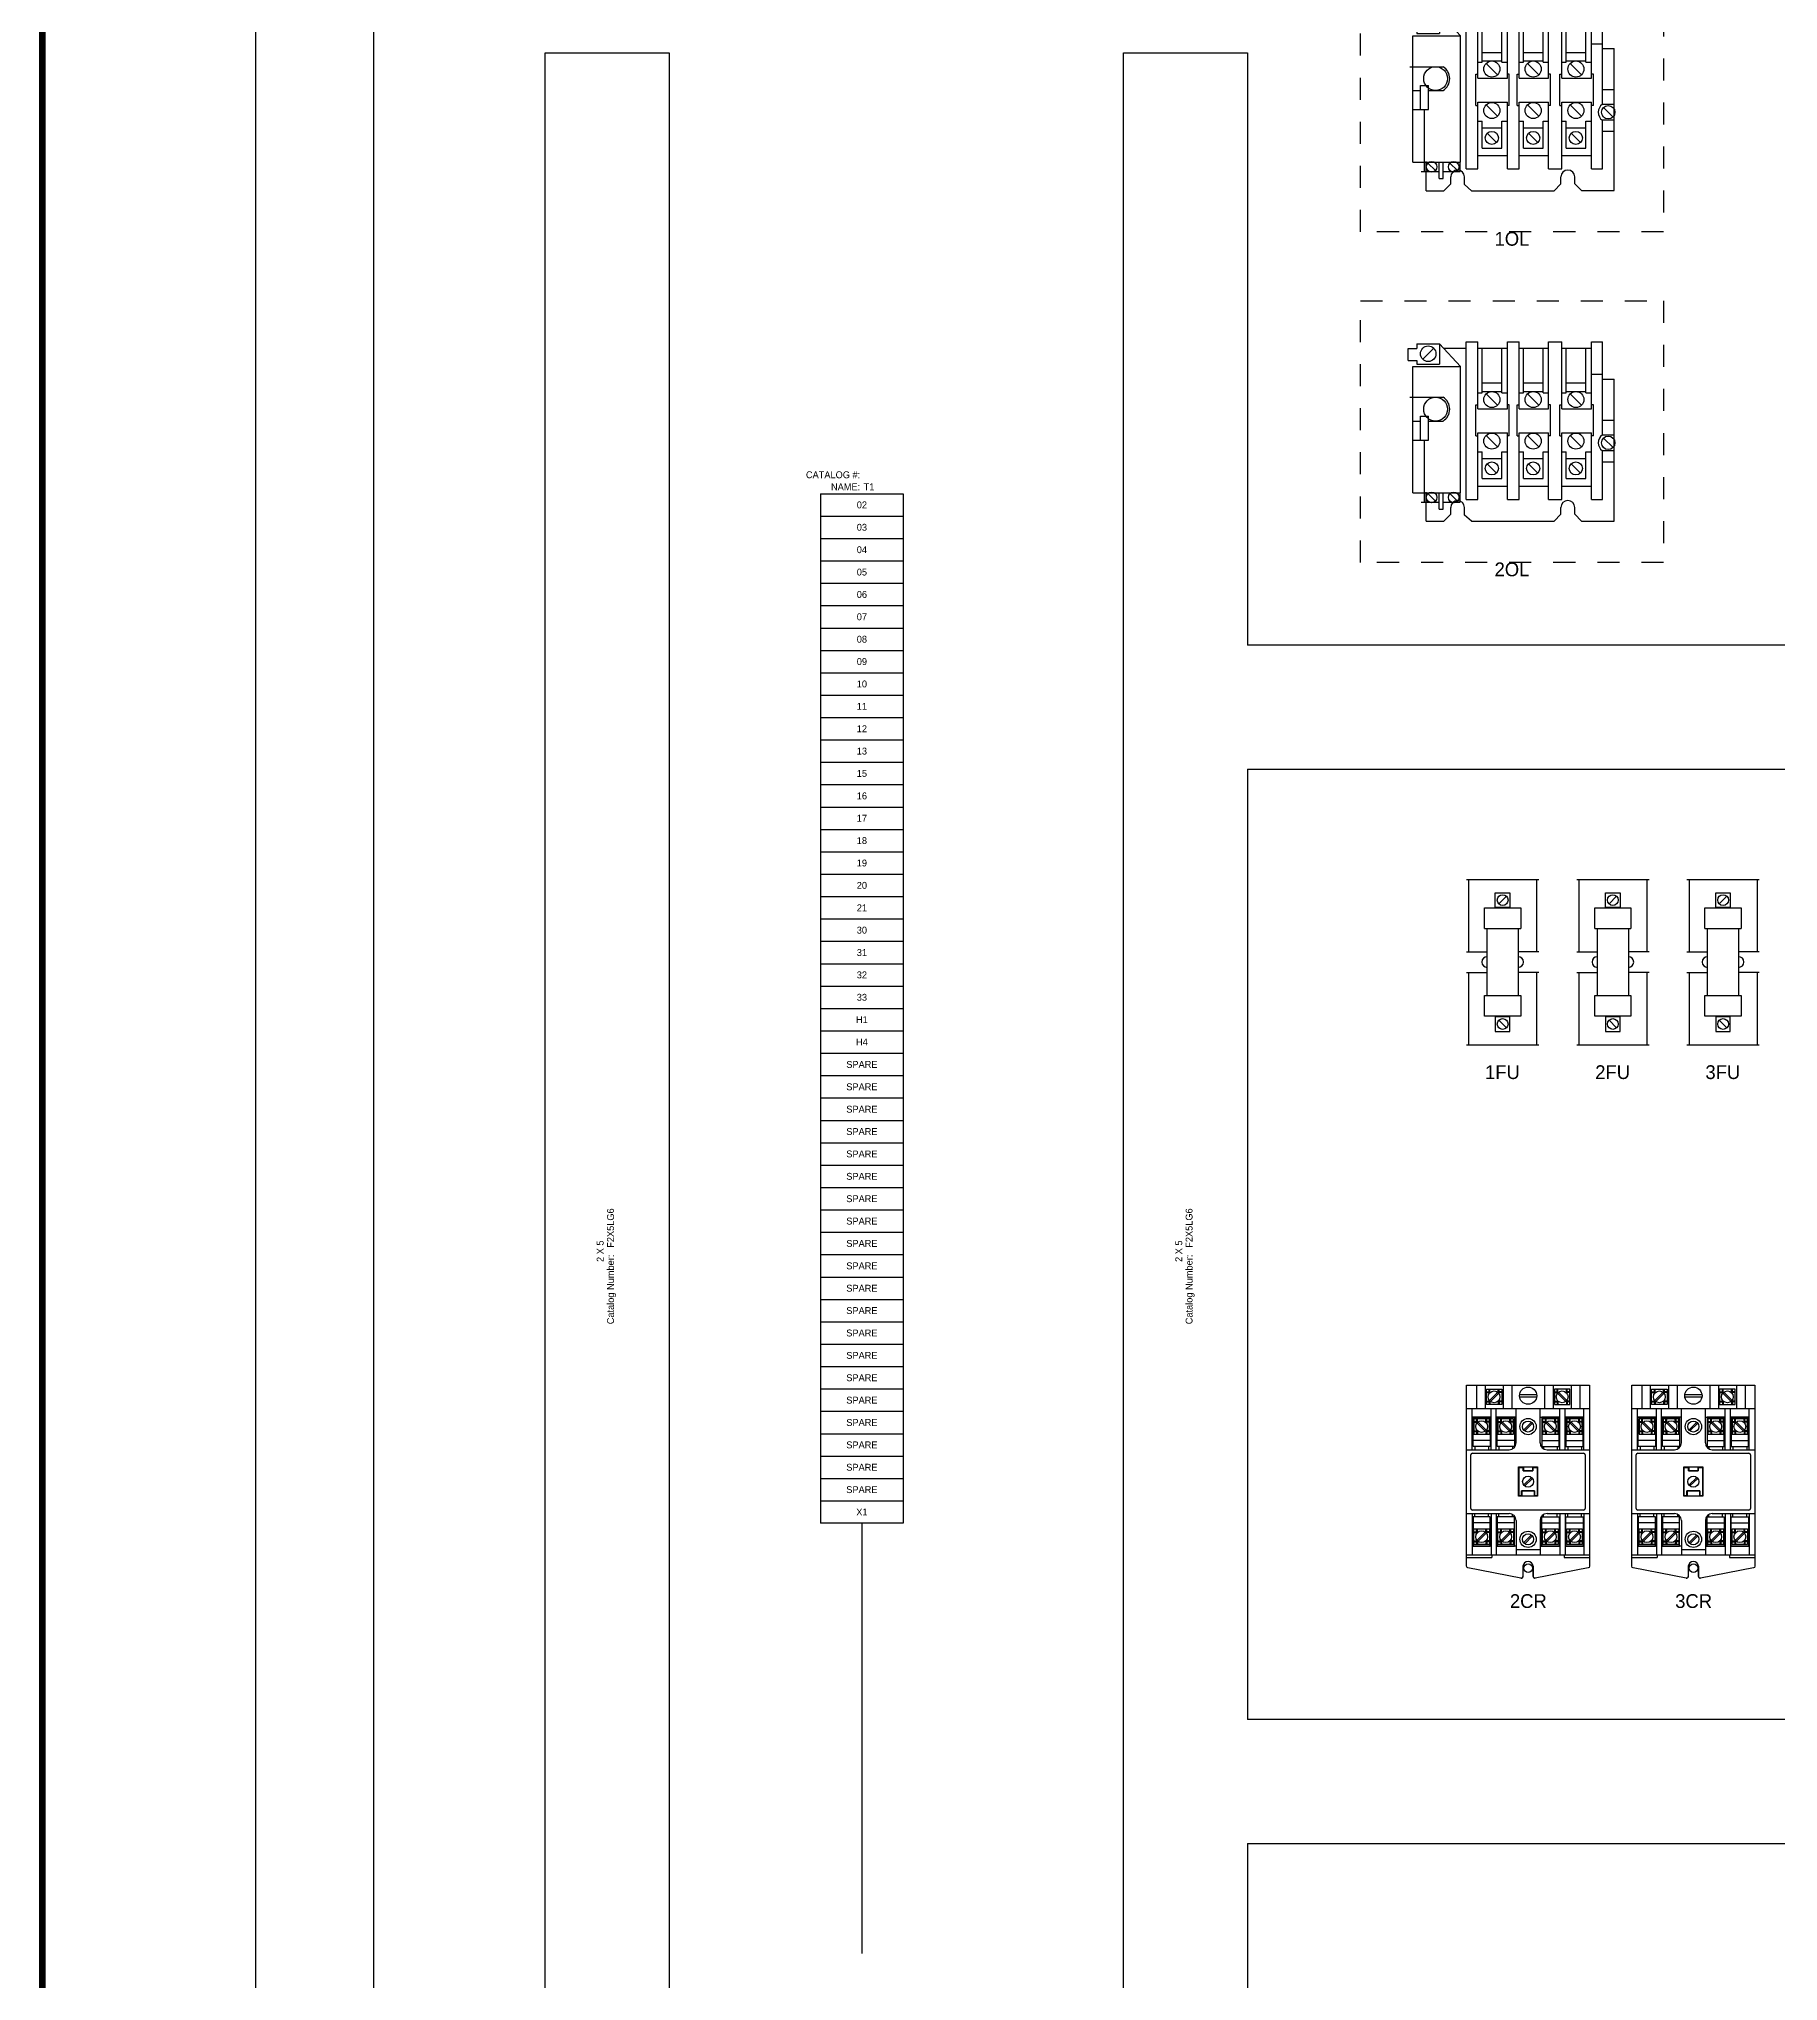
# Model space of a CAD drawing. Header units: inches. Extents: x 0 to 33.5, y 0 to 22.4.
# Drawn here: x 0.02 to 7.91, y 9.12 to 17.94 of the extents above; entities that cross this region are included whole.
import ezdxf
from ezdxf.enums import TextEntityAlignment as Align

# ---------------------------------------------------------------- set-up
doc = ezdxf.new("R2010")
doc.units = ezdxf.units.IN
doc.header["$MEASUREMENT"] = 0
doc.linetypes.add('HIDDEN', pattern=[0.375, 0.25, -0.125])
for name, color, linetype in [('ATTRIBUTES', 1, 'Continuous'), ('CLEARANCE', 7, 'Continuous'), ('GRAPHIC', 7, 'Continuous'), ('TITLE', 7, 'Continuous')]:
    doc.layers.add(name, color=color, linetype=linetype)
doc.styles.add('ITALIC', font='ITALIC')
doc.styles.add('SIMPLEX', font='SIMPLEX')

# ---------------------------------------------------------------- blocks, each defined once
blk = doc.blocks.new('NO_NUM_acade_title')
at = {"layer": 'TITLE', "const_width": 0.0312}
blk.add_lwpolyline([(30.5938, 0.2813), (30.5938, 22.1771), (30.3438, 22.4271), (0.2813, 22.4271), (0.0313, 22.1771), (0.0313, 0.2813), (0.2813, 0.0313), (30.3438, 0.0313)], close=True, dxfattribs=at)
at = {"layer": 'TITLE', "color": 1, "style": 'ITALIC'}
for tag, height, p in [('TITLE#1', 0.125, (32.1562, 3.4062)), ('TITLE#2', 0.125, (32.1562, 3.2039)), ('TITLE#3', 0.125, (32.1562, 3.0015)), ('TITLE#4', 0.125, (32.1562, 2.7991)), ('DWG#', 0.2, (32.1562, 0.8263))]:
    blk.add_attdef(tag, text='', height=height, dxfattribs=at).set_placement(p, align=Align.CENTER)
at = {"layer": 'TITLE', "color": 1, "style": 'SIMPLEX'}
blk.add_attdef('CAD#', (30.8255, 1.958), '', height=0.0938, rotation=90, dxfattribs=at)
at = {"layer": 'TITLE', "color": 1}
for tag, p, height, style in [('ENGINEER', (31.2369, 1.958), 0.0938, 'ITALIC'), ('CHKDBY', (32.4242, 1.9582), 0.0938, 'ITALIC'), ('JOB#', (31.4636, 1.6437), 0.0938, 'SIMPLEX'), ('DRAWNBY', (32.4941, 1.6437), 0.0938, 'ITALIC'), ('SCALE', (31.3531, 1.3438), 0.0938, 'SIMPLEX'), ('DATE', (32.4083, 1.3438), 0.0938, 'SIMPLEX'), ('SHTS', (32.5317, 0.2504), 0.2, 'ITALIC')]:
    blk.add_attdef(tag, p, '', height=height, dxfattribs=dict(at, style=style))
at = {"layer": 'TITLE', "color": 1, "style": 'ITALIC'}
blk.add_attdef('SH#', text='', height=0.2, dxfattribs=at).set_placement((31.8807, 0.2504), align=Align.RIGHT)
at = {"layer": 'TITLE', "color": 7, "flags": 9}
blk.add_attdef('WD_TB', (31.2188, 0.0313), '', height=0.125, dxfattribs=at)
blk = doc.blocks.new('panel')
at = {"color": 5}
for p, q in [((10, 16), (10, 80.292)), ((12.14, 21.75), (12.14, 77.396))]:
    blk.add_line(p, q, dxfattribs=at)
at = {"color": 1}
for p in [(37.734, 13.086), (95.931, 12.595)]:
    blk.add_attdef('DESCRIPTION', text='', height=1, dxfattribs=at).set_placement(p, align=Align.CENTER)
blk = doc.blocks.new('_PBDUCT')
at = {"layer": 'ATTRIBUTES'}
blk.add_attdef('SIZE', text='', height=0.125, dxfattribs=at).set_placement((0, 0.0625), align=Align.CENTER)
blk.add_attdef('CATNO', (0.0625, -0.125), '', height=0.125, dxfattribs=at)
at = {"layer": 'ATTRIBUTES', "flags": 1}
blk.add_attdef('LENGTH', text='', height=0.125, dxfattribs=at).set_placement((0, -0.3125), align=Align.CENTER)
at = {"layer": 'GRAPHIC'}
blk.add_text('Catalog Number:', height=0.125, dxfattribs=at).set_placement((-0.0625, -0.125), align=Align.RIGHT)
blk = doc.blocks.new('SQDRELAY')
at = {"color": 2, "linetype": 'ByBlock'}
for p, q in [((0.153, 3.317), (0.153, 2.895)), ((0.309, 3.317), (0.309, 2.895)), ((0.333, 3.197), (0.382, 3.197)), ((0.333, 3.183), (0.396, 3.183)), ((0.382, 3.197), (0.382, 3.247)), ((0.54, 3.19), (0.388, 3.04)), ((0.396, 3.183), (0.396, 3.247)), ((0.55, 3.183), (0.55, 3.247)), ((0.614, 3.183), (0.55, 3.183)), ((0.565, 3.197), (0.565, 3.247)), ((0.614, 3.197), (0.565, 3.197)), ((0.637, 3.317), (0.637, 2.895)), ((0.794, 3.317), (0.794, 2.895)), ((1.387, 3.317), (1.387, 2.895)), ((1.544, 3.317), (1.544, 2.895)), ((1.567, 3.197), (1.616, 3.197)), ((1.567, 3.183), (1.63, 3.183)), ((1.616, 3.197), (1.616, 3.247)), ((1.63, 3.183), (1.63, 3.247)), ((1.641, 3.19), (1.793, 3.04)), ((1.785, 3.183), (1.785, 3.247)), ((1.848, 3.183), (1.785, 3.183)), ((1.799, 3.197), (1.799, 3.247)), ((1.848, 3.197), (1.799, 3.197)), ((1.872, 3.317), (1.872, 2.895)), ((2.028, 3.317), (2.028, 2.895)), ((-0.024, 2.895), (2.205, 2.895)), ((0.075, 2.145), (0.075, 2.895)), ((0.333, 3.029), (0.396, 3.029)), ((0.333, 3.015), (0.382, 3.015)), ((0.382, 3.015), (0.382, 2.965)), ((0.396, 3.029), (0.396, 2.965)), ((0.558, 3.172), (0.406, 3.022)), ((0.419, 2.145), (0.419, 2.895)), ((0.513, 2.145), (0.513, 2.895)), ((0.614, 3.029), (0.55, 3.029)), ((0.55, 3.029), (0.55, 2.965)), ((0.614, 3.015), (0.565, 3.015)), ((0.565, 3.015), (0.565, 2.965)), ((0.872, 2.801), (0.872, 2.895)), ((0.936, 3.151), (1.245, 3.151)), ((0.936, 3.108), (1.246, 3.108)), ((1.309, 2.801), (1.309, 2.895)), ((1.567, 3.029), (1.63, 3.029)), ((1.567, 3.015), (1.616, 3.015)), ((1.616, 3.015), (1.616, 2.965)), ((1.623, 3.172), (1.775, 3.022)), ((1.63, 3.029), (1.63, 2.965)), ((1.668, 2.145), (1.668, 2.895)), ((1.762, 2.145), (1.762, 2.895)), ((1.848, 3.029), (1.785, 3.029)), ((1.785, 3.029), (1.785, 2.965)), ((1.848, 3.015), (1.799, 3.015)), ((1.799, 3.015), (1.799, 2.965)), ((2.105, 2.145), (2.105, 2.895)), ((0.419, 2.739), (0.075, 2.739)), ((0.091, 2.739), (0.404, 2.739)), ((0.091, 2.208), (0.091, 2.739)), ((0.107, 2.658), (0.156, 2.658)), ((0.107, 2.644), (0.17, 2.644)), ((0.107, 2.49), (0.17, 2.49)), ((0.107, 2.476), (0.156, 2.476)), ((0.156, 2.658), (0.156, 2.708)), ((0.156, 2.476), (0.156, 2.426)), ((0.162, 2.633), (0.314, 2.483)), ((0.17, 2.644), (0.17, 2.708)), ((0.17, 2.49), (0.17, 2.426)), ((0.18, 2.651), (0.332, 2.501)), ((0.325, 2.644), (0.325, 2.708)), ((0.388, 2.644), (0.325, 2.644)), ((0.388, 2.49), (0.325, 2.49)), ((0.325, 2.49), (0.325, 2.426)), ((0.339, 2.658), (0.339, 2.708)), ((0.388, 2.658), (0.339, 2.658)), ((0.388, 2.476), (0.339, 2.476)), ((0.339, 2.476), (0.339, 2.426)), ((0.404, 2.739), (0.404, 2.208)), ((0.872, 2.739), (0.513, 2.739)), ((0.529, 2.208), (0.529, 2.739)), ((0.529, 2.739), (0.841, 2.739)), ((0.544, 2.658), (0.593, 2.658)), ((0.544, 2.644), (0.608, 2.644)), ((0.544, 2.49), (0.608, 2.49)), ((0.544, 2.476), (0.593, 2.476)), ((0.593, 2.658), (0.593, 2.708)), ((0.593, 2.476), (0.593, 2.426)), ((0.6, 2.633), (0.752, 2.483)), ((0.608, 2.644), (0.608, 2.708)), ((0.608, 2.49), (0.608, 2.426)), ((0.618, 2.651), (0.77, 2.501)), ((0.762, 2.644), (0.762, 2.708)), ((0.825, 2.644), (0.762, 2.644)), ((0.825, 2.49), (0.762, 2.49)), ((0.762, 2.49), (0.762, 2.426)), ((0.776, 2.658), (0.776, 2.708)), ((0.825, 2.658), (0.776, 2.658)), ((0.825, 2.476), (0.776, 2.476)), ((0.776, 2.476), (0.776, 2.426)), ((0.841, 2.739), (0.841, 2.208)), ((0.872, 2.27), (0.872, 2.801)), ((1.011, 2.507), (1.152, 2.646)), ((1.029, 2.488), (1.17, 2.627)), ((1.309, 2.27), (1.309, 2.801)), ((1.309, 2.739), (1.668, 2.739)), ((1.34, 2.739), (1.34, 2.208)), ((1.652, 2.739), (1.34, 2.739)), ((1.355, 2.658), (1.405, 2.658)), ((1.355, 2.644), (1.419, 2.644)), ((1.355, 2.49), (1.419, 2.49)), ((1.355, 2.476), (1.405, 2.476)), ((1.405, 2.658), (1.405, 2.708)), ((1.405, 2.476), (1.405, 2.426)), ((1.411, 2.633), (1.563, 2.483)), ((1.419, 2.644), (1.419, 2.708)), ((1.419, 2.49), (1.419, 2.426)), ((1.429, 2.651), (1.581, 2.501)), ((1.573, 2.644), (1.573, 2.708)), ((1.637, 2.644), (1.573, 2.644)), ((1.637, 2.49), (1.573, 2.49)), ((1.573, 2.49), (1.573, 2.426)), ((1.587, 2.658), (1.587, 2.708)), ((1.637, 2.658), (1.587, 2.658)), ((1.637, 2.476), (1.587, 2.476)), ((1.587, 2.476), (1.587, 2.426)), ((1.652, 2.208), (1.652, 2.739)), ((1.762, 2.739), (2.105, 2.739)), ((2.09, 2.739), (1.777, 2.739)), ((1.777, 2.739), (1.777, 2.208)), ((1.793, 2.658), (1.842, 2.658)), ((1.793, 2.644), (1.856, 2.644)), ((1.793, 2.49), (1.856, 2.49)), ((1.793, 2.476), (1.842, 2.476)), ((1.842, 2.658), (1.842, 2.708)), ((1.842, 2.476), (1.842, 2.426)), ((1.849, 2.633), (2, 2.483)), ((1.856, 2.644), (1.856, 2.708)), ((1.856, 2.49), (1.856, 2.426)), ((1.867, 2.651), (2.019, 2.501)), ((2.011, 2.644), (2.011, 2.708)), ((2.074, 2.644), (2.011, 2.644)), ((2.074, 2.49), (2.011, 2.49)), ((2.011, 2.49), (2.011, 2.426)), ((2.025, 2.658), (2.025, 2.708)), ((2.074, 2.658), (2.025, 2.658)), ((2.074, 2.476), (2.025, 2.476)), ((2.025, 2.476), (2.025, 2.426)), ((2.09, 2.208), (2.09, 2.739)), ((-0.025, 2.145), (0.747, 2.145)), ((0.404, 2.317), (0.091, 2.317)), ((0.404, 2.208), (0.091, 2.208)), ((0.122, 2.208), (0.122, 2.145)), ((0.372, 2.208), (0.372, 2.145)), ((0.841, 2.317), (0.529, 2.317)), ((0.841, 2.208), (0.529, 2.208)), ((0.56, 2.208), (0.56, 2.145)), ((0.81, 2.208), (0.81, 2.162)), ((1.34, 2.317), (1.652, 2.317)), ((1.34, 2.208), (1.652, 2.208)), ((1.371, 2.208), (1.371, 2.162)), ((1.434, 2.145), (2.205, 2.145)), ((1.621, 2.208), (1.621, 2.145)), ((1.777, 2.317), (2.09, 2.317)), ((1.777, 2.208), (2.09, 2.208)), ((1.809, 2.208), (1.809, 2.145)), ((2.059, 2.208), (2.059, 2.145)), ((0.051, 1.081), (0.051, 2.053)), ((0.081, 2.083), (2.099, 2.083)), ((0.919, 1.833), (1.262, 1.833)), ((0.919, 1.301), (0.919, 1.833)), ((0.926, 1.309), (0.926, 1.825)), ((0.926, 1.825), (1.004, 1.825)), ((1.004, 1.762), (1.004, 1.825)), ((1.012, 1.77), (1.012, 1.833)), ((1.012, 1.77), (1.169, 1.77)), ((1.169, 1.833), (1.169, 1.77)), ((1.176, 1.825), (1.254, 1.825)), ((1.176, 1.825), (1.176, 1.762)), ((1.254, 1.825), (1.254, 1.309)), ((1.262, 1.833), (1.262, 1.301)), ((2.129, 2.053), (2.129, 1.081)), ((1.004, 1.762), (1.176, 1.762)), ((1.011, 1.507), (1.152, 1.645)), ((1.029, 1.489), (1.17, 1.627)), ((1.262, 1.301), (0.919, 1.301)), ((0.973, 1.309), (0.926, 1.309)), ((1.208, 1.403), (0.973, 1.403)), ((0.973, 1.309), (0.973, 1.403)), ((1.2, 1.395), (0.981, 1.395)), ((0.981, 1.301), (0.981, 1.395)), ((1.2, 1.395), (1.2, 1.301)), ((1.208, 1.403), (1.208, 1.309)), ((1.254, 1.309), (1.208, 1.309)), ((-0.025, 0.989), (0.747, 0.989)), ((0.075, 0.989), (0.075, 0.239)), ((2.099, 1.051), (0.081, 1.051)), ((0.404, 0.926), (0.091, 0.926)), ((0.091, 0.926), (0.091, 0.395)), ((0.404, 0.817), (0.091, 0.817)), ((0.122, 0.926), (0.122, 0.989)), ((0.156, 0.658), (0.156, 0.708)), ((0.17, 0.644), (0.17, 0.708)), ((0.325, 0.644), (0.325, 0.708)), ((0.339, 0.658), (0.339, 0.708)), ((0.372, 0.926), (0.372, 0.989)), ((0.404, 0.395), (0.404, 0.926)), ((0.419, 0.989), (0.419, 0.239)), ((0.513, 0.989), (0.513, 0.239)), ((0.529, 0.926), (0.529, 0.395)), ((0.841, 0.926), (0.529, 0.926)), ((0.841, 0.817), (0.529, 0.817)), ((0.56, 0.926), (0.56, 0.989)), ((0.593, 0.658), (0.593, 0.708)), ((0.608, 0.644), (0.608, 0.708)), ((0.762, 0.644), (0.762, 0.708)), ((0.776, 0.658), (0.776, 0.708)), ((0.81, 0.926), (0.81, 0.972)), ((0.841, 0.395), (0.841, 0.926)), ((0.872, 0.864), (0.872, 0.333)), ((1.309, 0.864), (1.309, 0.333)), ((1.34, 0.395), (1.34, 0.926)), ((1.34, 0.926), (1.652, 0.926)), ((1.34, 0.817), (1.652, 0.817)), ((1.371, 0.926), (1.371, 0.972)), ((1.405, 0.658), (1.405, 0.708)), ((1.419, 0.644), (1.419, 0.708)), ((1.434, 0.989), (2.205, 0.989)), ((1.573, 0.644), (1.573, 0.708)), ((1.587, 0.658), (1.587, 0.708)), ((1.621, 0.926), (1.621, 0.989)), ((1.652, 0.926), (1.652, 0.395)), ((1.668, 0.989), (1.668, 0.239)), ((1.762, 0.989), (1.762, 0.239)), ((1.777, 0.926), (2.09, 0.926)), ((1.777, 0.395), (1.777, 0.926)), ((1.777, 0.817), (2.09, 0.817)), ((1.809, 0.926), (1.809, 0.989)), ((1.842, 0.658), (1.842, 0.708)), ((1.856, 0.644), (1.856, 0.708)), ((2.011, 0.644), (2.011, 0.708)), ((2.025, 0.658), (2.025, 0.708)), ((2.059, 0.926), (2.059, 0.989)), ((2.09, 0.926), (2.09, 0.395)), ((2.105, 0.989), (2.105, 0.239)), ((0.419, 0.395), (0.075, 0.395)), ((0.091, 0.395), (0.404, 0.395)), ((0.107, 0.658), (0.156, 0.658)), ((0.107, 0.644), (0.17, 0.644)), ((0.107, 0.49), (0.17, 0.49)), ((0.107, 0.476), (0.156, 0.476)), ((0.156, 0.476), (0.156, 0.427)), ((0.162, 0.501), (0.314, 0.651)), ((0.17, 0.49), (0.17, 0.427)), ((0.18, 0.483), (0.332, 0.633)), ((0.388, 0.644), (0.325, 0.644)), ((0.325, 0.49), (0.325, 0.427)), ((0.388, 0.49), (0.325, 0.49)), ((0.388, 0.658), (0.339, 0.658)), ((0.339, 0.476), (0.339, 0.427)), ((0.388, 0.476), (0.339, 0.476)), ((0.872, 0.395), (0.513, 0.395)), ((0.529, 0.395), (0.841, 0.395)), ((0.544, 0.658), (0.593, 0.658)), ((0.544, 0.644), (0.608, 0.644)), ((0.544, 0.49), (0.608, 0.49)), ((0.544, 0.476), (0.593, 0.476)), ((0.593, 0.476), (0.593, 0.427)), ((0.6, 0.501), (0.752, 0.651)), ((0.608, 0.49), (0.608, 0.427)), ((0.618, 0.483), (0.77, 0.633)), ((0.825, 0.644), (0.762, 0.644)), ((0.762, 0.49), (0.762, 0.427)), ((0.825, 0.49), (0.762, 0.49)), ((0.825, 0.658), (0.776, 0.658)), ((0.776, 0.476), (0.776, 0.427)), ((0.825, 0.476), (0.776, 0.476)), ((1.011, 0.46), (1.152, 0.599)), ((1.029, 0.441), (1.17, 0.581)), ((1.309, 0.395), (1.668, 0.395)), ((1.652, 0.395), (1.34, 0.395)), ((1.355, 0.658), (1.405, 0.658)), ((1.355, 0.644), (1.419, 0.644)), ((1.355, 0.49), (1.419, 0.49)), ((1.355, 0.476), (1.405, 0.476)), ((1.405, 0.476), (1.405, 0.427)), ((1.411, 0.501), (1.563, 0.651)), ((1.419, 0.49), (1.419, 0.427)), ((1.429, 0.483), (1.581, 0.633)), ((1.637, 0.644), (1.573, 0.644)), ((1.573, 0.49), (1.573, 0.427)), ((1.637, 0.49), (1.573, 0.49)), ((1.637, 0.658), (1.587, 0.658)), ((1.587, 0.476), (1.587, 0.427)), ((1.637, 0.476), (1.587, 0.476)), ((1.762, 0.395), (2.105, 0.395)), ((2.09, 0.395), (1.777, 0.395)), ((1.793, 0.658), (1.842, 0.658)), ((1.793, 0.644), (1.856, 0.644)), ((1.793, 0.49), (1.856, 0.49)), ((1.793, 0.476), (1.842, 0.476)), ((1.842, 0.476), (1.842, 0.427)), ((1.849, 0.501), (2, 0.651)), ((1.856, 0.49), (1.856, 0.427)), ((1.867, 0.483), (2.019, 0.633)), ((2.074, 0.644), (2.011, 0.644)), ((2.011, 0.49), (2.011, 0.427)), ((2.074, 0.49), (2.011, 0.49)), ((2.074, 0.658), (2.025, 0.658)), ((2.025, 0.476), (2.025, 0.427)), ((2.074, 0.476), (2.025, 0.476)), ((-0.025, 0.239), (2.205, 0.239)), ((-0.025, 0.192), (0.434, 0.192)), ((0.434, 0.239), (0.434, 0.192)), ((0.872, 0.333), (1.309, 0.333)), ((0.872, 0.333), (0.872, 0.239)), ((0.997, 0.032), (0.997, -0.154)), ((1.184, 0.034), (1.184, -0.154)), ((1.309, 0.333), (1.309, 0.239)), ((1.747, 0.239), (1.747, 0.192)), ((1.747, 0.192), (2.205, 0.192))]:
    blk.add_line(p, q, dxfattribs=at)
blk.add_lwpolyline([(0, 0, -0.361977), (-0.025, 0.03), (-0.025, 3.317), (2.205, 3.317), (2.205, 0.03, -0.361977), (2.181, 0), (1.22, -0.183, -0.468453), (1.184, -0.154), (1.184, 0.034, 0.89779), (0.997, 0.032), (0.997, -0.154, -0.468453), (0.961, -0.183)], format="xyb", close=True, dxfattribs=at)
blk.add_lwpolyline([(0, 0, -0.361977), (-0.025, 0.03), (-0.025, 3.317), (2.205, 3.317), (2.205, 0.03, -0.361977), (2.181, 0), (1.22, -0.183, -0.468453), (1.184, -0.154), (1.184, 0.034, 0.89779), (0.997, 0.032), (0.997, -0.154, -0.468453), (0.961, -0.183)], format="xyb", close=True, dxfattribs=at)
for points in [[(0.614, 3.247), (0.614, 2.965), (0.333, 2.965), (0.333, 3.247)], [(1.567, 3.247), (1.567, 2.965), (1.848, 2.965), (1.848, 3.247)], [(0.107, 2.708), (0.107, 2.426), (0.388, 2.426), (0.388, 2.708)], [(0.544, 2.708), (0.544, 2.426), (0.825, 2.426), (0.825, 2.708)], [(1.355, 2.708), (1.355, 2.426), (1.637, 2.426), (1.637, 2.708)], [(1.793, 2.708), (1.793, 2.426), (2.074, 2.426), (2.074, 2.708)], [(0.107, 0.427), (0.107, 0.708), (0.388, 0.708), (0.388, 0.427)], [(0.544, 0.427), (0.544, 0.708), (0.825, 0.708), (0.825, 0.427)], [(1.355, 0.427), (1.355, 0.708), (1.637, 0.708), (1.637, 0.427)], [(1.793, 0.427), (1.793, 0.708), (2.074, 0.708), (2.074, 0.427)]]:
    blk.add_lwpolyline(points, close=True, dxfattribs=at)
for centre, radius in [((0.473, 3.106), 0.107), ((1.091, 3.127), 0.156), ((1.708, 3.106), 0.107), ((0.247, 2.567), 0.107), ((0.685, 2.567), 0.107), ((1.09, 2.567), 0.148), ((1.09, 2.567), 0.1), ((1.496, 2.567), 0.107), ((1.934, 2.567), 0.107), ((1.09, 1.567), 0.0996), ((0.247, 0.567), 0.107), ((0.685, 0.567), 0.107), ((1.09, 0.52), 0.148), ((1.09, 0.52), 0.1), ((1.496, 0.567), 0.107), ((1.934, 0.567), 0.107), ((1.091, -0.003), 0.0785)]:
    blk.add_circle(centre, radius, dxfattribs=at)
for centre, radius, start, end in [((0.747, 2.27), 0.125, 270, 0), ((1.434, 2.27), 0.125, 180, 270), ((0.081, 2.053), 0.03, 90, 180), ((2.099, 2.053), 0.03, 0, 90), ((0.081, 1.081), 0.03, 180, 270), ((2.099, 1.081), 0.03, 270, 0), ((0.747, 0.864), 0.125, 0, 90), ((1.434, 0.864), 0.125, 90, 180), ((0.967, -0.154), 0.03, 259.5964, 0), ((1.214, -0.154), 0.03, 180, 280.4036)]:
    blk.add_arc(centre, radius, start, end, dxfattribs=at)
at = {"color": 1, "flags": 1}
blk.add_attdef('CATNO', text='', height=0.25, dxfattribs=at).set_placement((1.103, 1.92), align=Align.CENTER)
at = {"color": 1}
blk.add_attdef('DESCRIPTOR', text='', height=0.25, dxfattribs=at).set_placement((1.095, -0.726), align=Align.CENTER)
blk = doc.blocks.new('FUSEV')
at = {"color": 4}
for p, q in [((-0.027, 2.999), (1.285, 2.999)), ((0.011, 2.999), (0.011, 1.687)), ((1.246, 2.999), (1.246, 1.687)), ((0.301, 2.483), (0.957, 2.483)), ((0.301, 2.108), (0.301, 2.483)), ((0.698, 2.693), (0.56, 2.555)), ((0.957, 2.483), (0.957, 2.108)), ((0.301, 2.108), (0.957, 2.108)), ((0.348, 0.89), (0.348, 2.108)), ((0.91, 2.108), (0.91, 0.89)), ((-0.027, 1.687), (0.348, 1.687)), ((1.285, 1.687), (0.91, 1.687)), ((-0.027, 1.312), (0.348, 1.312)), ((0.011, 1.312), (0.011, -0.001)), ((1.285, 1.312), (0.91, 1.312)), ((1.246, 1.312), (1.246, -0.001)), ((0.301, 0.89), (0.957, 0.89)), ((0.301, 0.515), (0.301, 0.89)), ((0.957, 0.89), (0.957, 0.515)), ((0.957, 0.515), (0.301, 0.515)), ((0.698, 0.305), (0.56, 0.443)), ((-0.027, -0.001), (1.285, -0.001))]:
    blk.add_line(p, q, dxfattribs=at)
for points in [[(0.496, 2.491), (0.496, 2.757), (0.761, 2.757), (0.761, 2.491)], [(0.496, 0.507), (0.496, 0.241), (0.761, 0.241), (0.761, 0.507)]]:
    blk.add_lwpolyline(points, close=True, dxfattribs=at)
for centre in [(0.629, 2.624), (0.629, 0.374)]:
    blk.add_circle(centre, 0.0975, dxfattribs=at)
for centre, start, end in [((0.348, 1.499), 90, 270), ((0.91, 1.499), 270, 90)]:
    blk.add_arc(centre, 0.0975, start, end, dxfattribs=at)
at = {"color": 1, "flags": 1}
blk.add_attdef('CATNO', text='', height=0.25, dxfattribs=at).set_placement((0.676, 1.499), align=Align.CENTER)
at = {"color": 1}
blk.add_attdef('DESCRIPTOR', text='', height=0.25, dxfattribs=at).set_placement((0.625, -0.625), align=Align.CENTER)
blk = doc.blocks.new('3OL')
at = {"color": 3}
for p, q in [((0.072, 3.223), (0.484, 3.223)), ((0.072, 3.223), (0.072, 3.138)), ((0.484, 3.223), (0.865, 2.81)), ((0.484, 3.223), (0.484, 2.854)), ((0.964, 0.398), (0.964, 3.256)), ((0.964, 3.256), (1.179, 3.256)), ((1.179, 2.041), (1.179, 3.256)), ((1.714, 2.041), (1.714, 3.256)), ((1.714, 3.256), (1.929, 3.256)), ((1.929, 2.041), (1.929, 3.256)), ((2.464, 2.041), (2.464, 3.256)), ((2.464, 3.256), (2.704, 3.256)), ((2.704, 2.041), (2.704, 3.256)), ((3.239, 2.041), (3.239, 3.256)), ((3.239, 3.256), (3.439, 3.256)), ((3.439, 1.57), (3.439, 3.256)), ((-0.084, 3.138), (0.072, 3.138)), ((-0.084, 2.921), (-0.084, 3.138)), ((-0.084, 2.921), (0.072, 2.921)), ((0.072, 2.921), (0.072, 2.854)), ((0.072, 2.854), (0.484, 2.854)), ((0.559, 3.141), (0.964, 3.141)), ((1.179, 3.141), (1.714, 3.141)), ((1.257, 2.331), (1.257, 3.136)), ((1.616, 2.331), (1.616, 3.136)), ((1.929, 3.141), (2.464, 3.141)), ((2.007, 2.331), (2.007, 3.136)), ((2.366, 2.331), (2.366, 3.136)), ((2.704, 3.141), (3.239, 3.141)), ((2.782, 2.331), (2.782, 3.136)), ((3.141, 2.331), (3.141, 3.136)), ((0, 0.518), (0, 2.81)), ((0, 2.81), (0.865, 2.81)), ((0.865, 0.518), (0.865, 2.81)), ((1.257, 2.511), (1.616, 2.511)), ((2.007, 2.511), (2.366, 2.511)), ((2.782, 2.511), (3.141, 2.511)), ((3.239, 2.669), (3.439, 2.669)), ((3.439, 2.581), (3.652, 2.581)), ((3.652, 1.081), (3.652, 2.581)), ((3.652, 0.002), (3.652, 2.581)), ((-0.058, 2.251), (0.549, 2.251)), ((1.143, 1.549), (1.143, 2.116)), ((1.143, 2.116), (1.179, 2.116)), ((1.179, 2.331), (1.257, 2.331)), ((1.257, 2.358), (1.616, 2.358)), ((1.616, 2.331), (1.714, 2.331)), ((1.75, 2.116), (1.714, 2.116)), ((1.75, 1.549), (1.75, 2.116)), ((1.893, 1.549), (1.893, 2.116)), ((1.893, 2.116), (1.929, 2.116)), ((1.929, 2.331), (2.007, 2.331)), ((2.007, 2.358), (2.366, 2.358)), ((2.366, 2.331), (2.464, 2.331)), ((2.5, 2.116), (2.464, 2.116)), ((2.5, 1.549), (2.5, 2.116)), ((2.668, 1.549), (2.668, 2.116)), ((2.668, 2.116), (2.704, 2.116)), ((2.704, 2.331), (2.782, 2.331)), ((2.782, 2.358), (3.141, 2.358)), ((3.141, 2.331), (3.239, 2.331)), ((3.275, 2.116), (3.239, 2.116)), ((3.275, 1.549), (3.275, 2.116)), ((0, 1.819), (0.135, 1.819)), ((0.135, 1.472), (0.135, 1.908)), ((0.135, 1.908), (0.281, 1.908)), ((0.281, 1.472), (0.281, 1.908)), ((0.281, 1.819), (0.549, 1.819)), ((1.179, 2.041), (1.714, 2.041)), ((1.929, 2.041), (2.464, 2.041)), ((2.704, 2.041), (3.239, 2.041)), ((3.439, 1.838), (3.652, 1.838)), ((0, 1.472), (0.281, 1.472)), ((0.21, 0.346), (0.21, 1.472)), ((1.143, 1.549), (1.179, 1.549)), ((1.179, 1.605), (1.714, 1.605)), ((1.179, 0.398), (1.179, 1.605)), ((1.714, 0.398), (1.714, 1.605)), ((1.75, 1.549), (1.714, 1.549)), ((1.893, 1.549), (1.929, 1.549)), ((1.929, 1.605), (2.464, 1.605)), ((1.929, 0.398), (1.929, 1.605)), ((2.464, 0.398), (2.464, 1.605)), ((2.5, 1.549), (2.464, 1.549)), ((2.668, 1.549), (2.704, 1.549)), ((2.704, 1.605), (3.239, 1.605)), ((2.704, 0.398), (2.704, 1.605)), ((3.239, 0.398), (3.239, 1.605)), ((3.275, 1.549), (3.239, 1.549)), ((3.439, 1.57), (3.652, 1.57)), ((1.179, 1.263), (1.257, 1.263)), ((1.257, 0.774), (1.257, 1.263)), ((1.257, 1.139), (1.616, 1.139)), ((1.616, 1.263), (1.714, 1.263)), ((1.616, 0.774), (1.616, 1.263)), ((1.929, 1.263), (2.007, 1.263)), ((2.007, 0.774), (2.007, 1.263)), ((2.007, 1.139), (2.366, 1.139)), ((2.366, 0.774), (2.366, 1.263)), ((2.366, 1.263), (2.464, 1.263)), ((2.704, 1.263), (2.782, 1.263)), ((2.782, 0.774), (2.782, 1.263)), ((2.782, 1.139), (3.141, 1.139)), ((3.141, 1.263), (3.239, 1.263)), ((3.141, 0.774), (3.141, 1.263)), ((3.439, 1.287), (3.652, 1.287)), ((3.439, 0.398), (3.439, 1.279)), ((3.439, 1.081), (3.652, 1.081)), ((1.257, 0.774), (1.616, 0.774)), ((2.007, 0.774), (2.366, 0.774)), ((2.782, 0.774), (3.141, 0.774)), ((0, 0.518), (0.865, 0.518)), ((0.242, 0), (0.242, 0.528)), ((0.477, 0.222), (0.477, 0.518)), ((0.551, 0.222), (0.551, 0.518)), ((0.859, 0.346), (0.859, 0.518)), ((0.964, 0.398), (1.095, 0.398)), ((1.095, 0.398), (1.179, 0.398)), ((1.179, 0.638), (1.714, 0.638)), ((1.714, 0.398), (1.844, 0.398)), ((1.844, 0.398), (1.929, 0.398)), ((1.929, 0.638), (2.464, 0.638)), ((2.464, 0.398), (2.548, 0.398)), ((2.548, 0.398), (2.704, 0.398)), ((2.704, 0.638), (3.239, 0.638)), ((3.239, 0.398), (3.439, 0.398)), ((0.152, 0.346), (0.477, 0.346)), ((0.242, 0), (0.561, 0)), ((0.477, 0.222), (0.551, 0.222)), ((0.551, 0.346), (0.859, 0.346)), ((1.063, 0), (2.561, 0)), ((3.062, 0.002), (3.652, 0.002))]:
    blk.add_line(p, q, dxfattribs=at)
at = {"color": 2, "linetype": 'Continuous'}
blk.add_line((0.178, 2.941), (0.378, 3.141), dxfattribs=at)
at = {"color": 2}
for p, q in [((1.536, 2.106), (1.33, 2.312)), ((2.286, 2.106), (2.08, 2.312)), ((3.061, 2.106), (2.855, 2.312)), ((1.536, 1.353), (1.33, 1.559)), ((2.286, 1.353), (2.08, 1.559)), ((3.061, 1.353), (2.855, 1.559)), ((3.632, 1.338), (3.459, 1.511)), ((1.516, 0.875), (1.348, 1.043)), ((2.266, 0.875), (2.098, 1.043)), ((3.041, 0.875), (2.873, 1.043)), ((0.408, 0.365), (0.272, 0.502)), ((0.809, 0.365), (0.673, 0.502))]:
    blk.add_line(p, q, dxfattribs=at)
at = {"color": 3, "linetype": 'Continuous'}
for p, q in [((0.561, 0), (0.687, 0.126)), ((0.687, 0.126), (0.687, 0.25)), ((0.937, 0.113), (0.937, 0.25)), ((1.063, 0), (0.937, 0.113)), ((2.561, 0), (2.687, 0.126)), ((2.687, 0.126), (2.687, 0.25)), ((2.937, 0.126), (2.937, 0.25)), ((2.937, 0.126), (3.062, 0.002))]:
    blk.add_line(p, q, dxfattribs=at)
at = {"color": 2}
for centre, radius in [((0.278, 3.041), 0.141), ((1.433, 2.209), 0.146), ((2.183, 2.209), 0.146), ((2.958, 2.209), 0.146), ((1.433, 1.456), 0.146), ((2.183, 1.456), 0.146), ((2.958, 1.456), 0.146), ((3.545, 1.424), 0.122), ((1.432, 0.959), 0.119), ((2.182, 0.959), 0.119), ((2.957, 0.959), 0.119), ((0.34, 0.434), 0.0966), ((0.741, 0.434), 0.0966)]:
    blk.add_circle(centre, radius, dxfattribs=at)
at = {"color": 3}
blk.add_circle((0.412, 2.035), 0.216, dxfattribs=at)
for centre, radius, start, end in [((0.412, 2.035), 0.256, 302.4776, 57.5224), ((3.545, 1.424), 0.18, 126.1887, 233.8113)]:
    blk.add_arc(centre, radius, start, end, dxfattribs=at)
at = {"color": 3, "linetype": 'Continuous'}
for centre in [(0.812, 0.25), (2.812, 0.25)]:
    blk.add_arc(centre, 0.125, 0, 180, dxfattribs=at)
at = {"layer": 'CLEARANCE', "linetype": 'HIDDEN'}
blk.add_lwpolyline([(-0.952, 4.002), (4.548, 4.002), (4.548, -0.748), (-0.952, -0.748)], close=True, dxfattribs=at)
at = {"color": 1, "flags": 1}
blk.add_attdef('CATNO', text='', height=0.25, dxfattribs=at).set_placement((1.798, 1.511), align=Align.CENTER)
at = {"color": 1}
blk.add_attdef('DESCRIPTOR', text='', height=0.25, dxfattribs=at).set_placement((1.798, -0.998), align=Align.CENTER)
blk = doc.blocks.new('_PB_TTNC')
at = {"layer": 'ATTRIBUTES', "flags": 1}
blk.add_attdef('LENGTH', (-1.15625, 0.5), '', height=0.125, dxfattribs=at)
at = {"layer": 'ATTRIBUTES'}
for tag, p in [('CATNO', (0.03125, 0.28125)), ('NAME', (0.03125, 0.0625))]:
    blk.add_attdef(tag, p, '', height=0.125, dxfattribs=at)
at = {"layer": 'GRAPHIC'}
for s, p in [('CATALOG #:', (-0.03125, 0.28125)), ('NAME:', (-0.03125, 0.0625))]:
    blk.add_text(s, height=0.125, dxfattribs=at).set_placement(p, align=Align.RIGHT)

msp = doc.modelspace()

# ---------------------------------------------------------------- linework, layer by layer
for p, q in [((2.3125, 7), (2.3125, 17.875)), ((2.3125, 17.875), (2.875, 17.875)), ((2.875, 17.875), (2.875, 7)), ((4.9375, 7), (4.9375, 17.875)), ((4.9375, 17.875), (5.5, 17.875)), ((5.5, 17.875), (5.5, 15.1875)), ((3.5625, 15.875), (3.5625, 11.2031)), ((3.5625, 15.875), (3.9375, 15.875)), ((3.9375, 15.875), (3.9375, 11.2031)), ((3.5625, 15.7734), (3.9375, 15.7734)), ((3.5625, 15.6719), (3.9375, 15.6719)), ((3.5625, 15.5703), (3.9375, 15.5703)), ((3.5625, 15.4688), (3.9375, 15.4688)), ((3.5625, 15.3672), (3.9375, 15.3672)), ((3.5625, 15.2656), (3.9375, 15.2656)), ((3.5625, 15.1641), (3.9375, 15.1641)), ((11.5, 15.1875), (5.5, 15.1875)), ((3.5625, 15.0625), (3.9375, 15.0625)), ((3.5625, 14.9609), (3.9375, 14.9609)), ((3.5625, 14.8594), (3.9375, 14.8594)), ((3.5625, 14.7578), (3.9375, 14.7578)), ((3.5625, 14.6562), (3.9375, 14.6562)), ((3.5625, 14.5547), (3.9375, 14.5547)), ((5.5, 14.625), (11.5, 14.625)), ((5.5, 14.625), (5.5, 10.3125)), ((3.5625, 14.4531), (3.9375, 14.4531)), ((3.5625, 14.3516), (3.9375, 14.3516)), ((3.5625, 14.25), (3.9375, 14.25)), ((3.5625, 14.1484), (3.9375, 14.1484)), ((3.5625, 14.0469), (3.9375, 14.0469)), ((3.5625, 13.9453), (3.9375, 13.9453)), ((3.5625, 13.8438), (3.9375, 13.8438)), ((3.5625, 13.7422), (3.9375, 13.7422)), ((3.5625, 13.6406), (3.9375, 13.6406)), ((3.5625, 13.5391), (3.9375, 13.5391)), ((3.5625, 13.4375), (3.9375, 13.4375)), ((3.5625, 13.3359), (3.9375, 13.3359)), ((3.5625, 13.2344), (3.9375, 13.2344)), ((3.5625, 13.1328), (3.9375, 13.1328)), ((3.5625, 13.0312), (3.9375, 13.0312)), ((3.5625, 12.9297), (3.9375, 12.9297)), ((3.5625, 12.8281), (3.9375, 12.8281)), ((3.5625, 12.7266), (3.9375, 12.7266)), ((3.5625, 12.625), (3.9375, 12.625)), ((3.5625, 12.5234), (3.9375, 12.5234)), ((3.5625, 12.4219), (3.9375, 12.4219)), ((3.5625, 12.3203), (3.9375, 12.3203)), ((3.5625, 12.2188), (3.9375, 12.2188)), ((3.5625, 12.1172), (3.9375, 12.1172)), ((3.5625, 12.0156), (3.9375, 12.0156)), ((3.5625, 11.9141), (3.9375, 11.9141)), ((3.5625, 11.8125), (3.9375, 11.8125)), ((3.5625, 11.7109), (3.9375, 11.7109)), ((3.5625, 11.6094), (3.9375, 11.6094)), ((3.5625, 11.5078), (3.9375, 11.5078)), ((3.5625, 11.4062), (3.9375, 11.4062)), ((3.5625, 11.3047), (3.9375, 11.3047)), ((3.9375, 11.2031), (3.5625, 11.2031)), ((3.75, 11.2031), (3.75, 9.25)), ((11.5, 10.3125), (5.5, 10.3125)), ((5.5, 9.75), (11.5, 9.75)), ((5.5, 9.75), (5.5, 7))]:
    msp.add_line(p, q)

# ---------------------------------------------------------------- block references
msp.add_blockref('NO_NUM_acade_title', (0, 0))
at = {"xscale": 0.25, "yscale": 0.25, "zscale": 0.25}
msp.add_blockref('panel', (-1.5, 0.25), dxfattribs=at)
for name, p, values in [('3OL', (6.25, 17.25), {'DESCRIPTOR': '1OL'}), ('3OL', (6.25, 15.75), {'DESCRIPTOR': '2OL'}), ('_PB_TTNC', (3.75, 15.875), {'NAME': 'T1'}), ('FUSEV', (6.5, 13.375), {'DESCRIPTOR': '1FU'}), ('FUSEV', (7, 13.375), {'DESCRIPTOR': '2FU'}), ('FUSEV', (7.5, 13.375), {'DESCRIPTOR': '3FU'}), ('SQDRELAY', (6.5, 11), {'DESCRIPTOR': '2CR'}), ('SQDRELAY', (7.25, 11), {'DESCRIPTOR': '3CR'})]:
    msp.add_blockref(name, p, dxfattribs=at).add_auto_attribs(values)
at = {"xscale": 0.25, "yscale": 0.25, "zscale": 0.25, "rotation": 90}
for p in [(2.5938, 12.4375), (5.2188, 12.4375)]:
    msp.add_blockref('_PBDUCT', p, dxfattribs=at).add_auto_attribs({'SIZE': '2 X 5', 'CATNO': 'F2X5LG6'})

# ---------------------------------------------------------------- texts
for s, p in [('02', (3.75, 15.8242)), ('03', (3.75, 15.7227)), ('04', (3.75, 15.6211)), ('05', (3.75, 15.5195)), ('06', (3.75, 15.418)), ('07', (3.75, 15.3164)), ('08', (3.75, 15.2148)), ('09', (3.75, 15.1133)), ('10', (3.75, 15.0117)), ('11', (3.75, 14.9102)), ('12', (3.75, 14.8086)), ('13', (3.75, 14.707)), ('15', (3.75, 14.6055)), ('16', (3.75, 14.5039)), ('17', (3.75, 14.4023)), ('18', (3.75, 14.3008)), ('19', (3.75, 14.1992)), ('20', (3.75, 14.0977)), ('21', (3.75, 13.9961)), ('30', (3.75, 13.8945)), ('31', (3.75, 13.793)), ('32', (3.75, 13.6914)), ('33', (3.75, 13.5898)), ('H1', (3.75, 13.4883)), ('H4', (3.75, 13.3867)), ('SPARE', (3.75, 13.2852)), ('SPARE', (3.75, 13.1836)), ('SPARE', (3.75, 13.082)), ('SPARE', (3.75, 12.9805)), ('SPARE', (3.75, 12.8789)), ('SPARE', (3.75, 12.7773)), ('SPARE', (3.75, 12.6758)), ('SPARE', (3.75, 12.5742)), ('SPARE', (3.75, 12.4727)), ('SPARE', (3.75, 12.3711)), ('SPARE', (3.75, 12.2695)), ('SPARE', (3.75, 12.168)), ('SPARE', (3.75, 12.0664)), ('SPARE', (3.75, 11.9648)), ('SPARE', (3.75, 11.8633)), ('SPARE', (3.75, 11.7617)), ('SPARE', (3.75, 11.6602)), ('SPARE', (3.75, 11.5586)), ('SPARE', (3.75, 11.457)), ('SPARE', (3.75, 11.3555)), ('X1', (3.75, 11.2539))]:
    msp.add_text(s, height=0.03125).set_placement(p, align=Align.MIDDLE)

doc.saveas('drawing.dxf')
